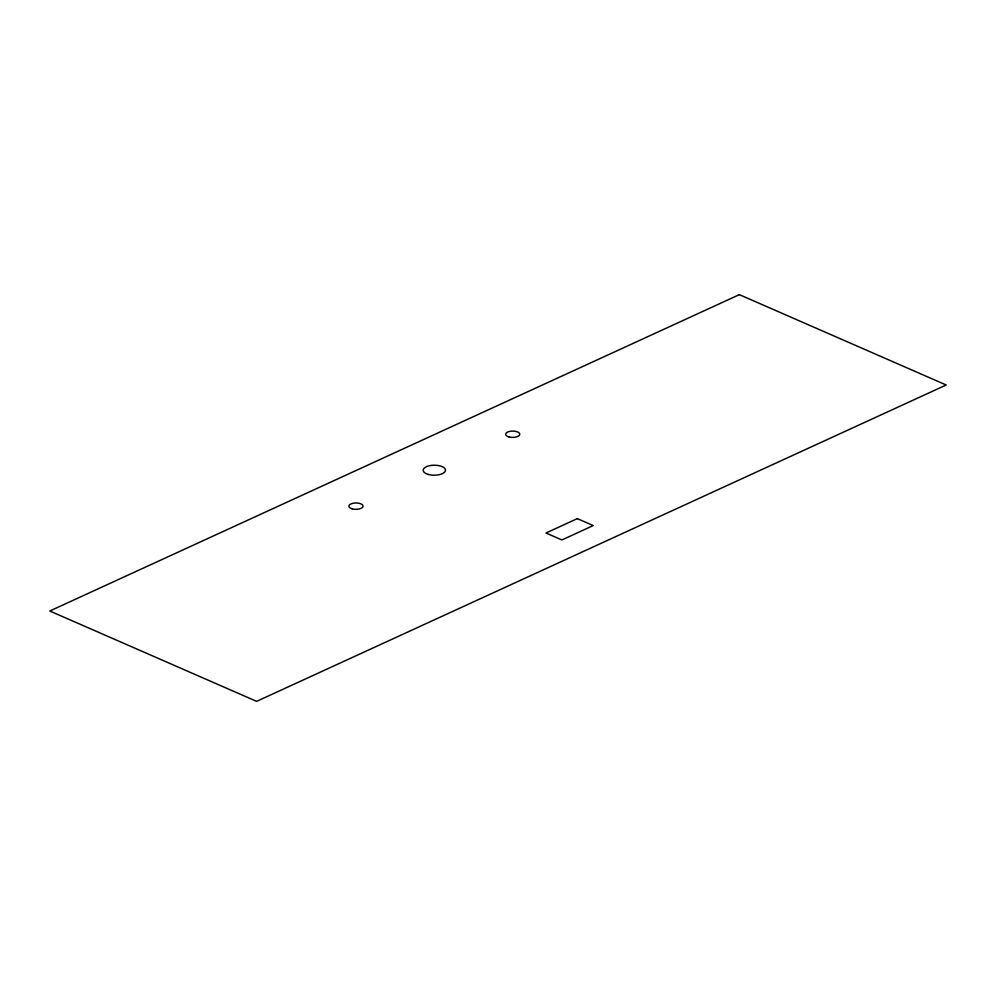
<?xml version="1.0" encoding="UTF-8"?>
<svg xmlns="http://www.w3.org/2000/svg" width="996" height="996" viewBox="0 0 996 996"><rect width="100%" height="100%" fill="white"/><g stroke="black" fill="none" stroke-linecap="round" stroke-linejoin="round"><path stroke-width="1.49" d="M739.356 294.642L49.8 611.009L256.644 701.358L946.2 384.991L739.356 294.642M577.319 518.617L545.97 532.997L561.881 539.944L593.23 525.564L577.319 518.617M428.168 474.407A11.168 5.005 -0.3 0 0 445.473 470.461A11.168 5.005 -0.3 0 0 429.326 465.767A11.168 5.005 -0.3 0 0 428.168 474.407M509.081 436.983A7.097 3.175 -0.3 0 0 519.8 434.268A7.097 3.175 -0.3 0 0 509.255 431.492A7.097 3.175 -0.3 0 0 509.081 436.983M352.086 508.819A7.097 3.175 -0.3 0 0 363.079 506.304A7.097 3.175 -0.3 0 0 352.833 503.316A7.097 3.175 -0.3 0 0 352.086 508.819"/></g></svg>
